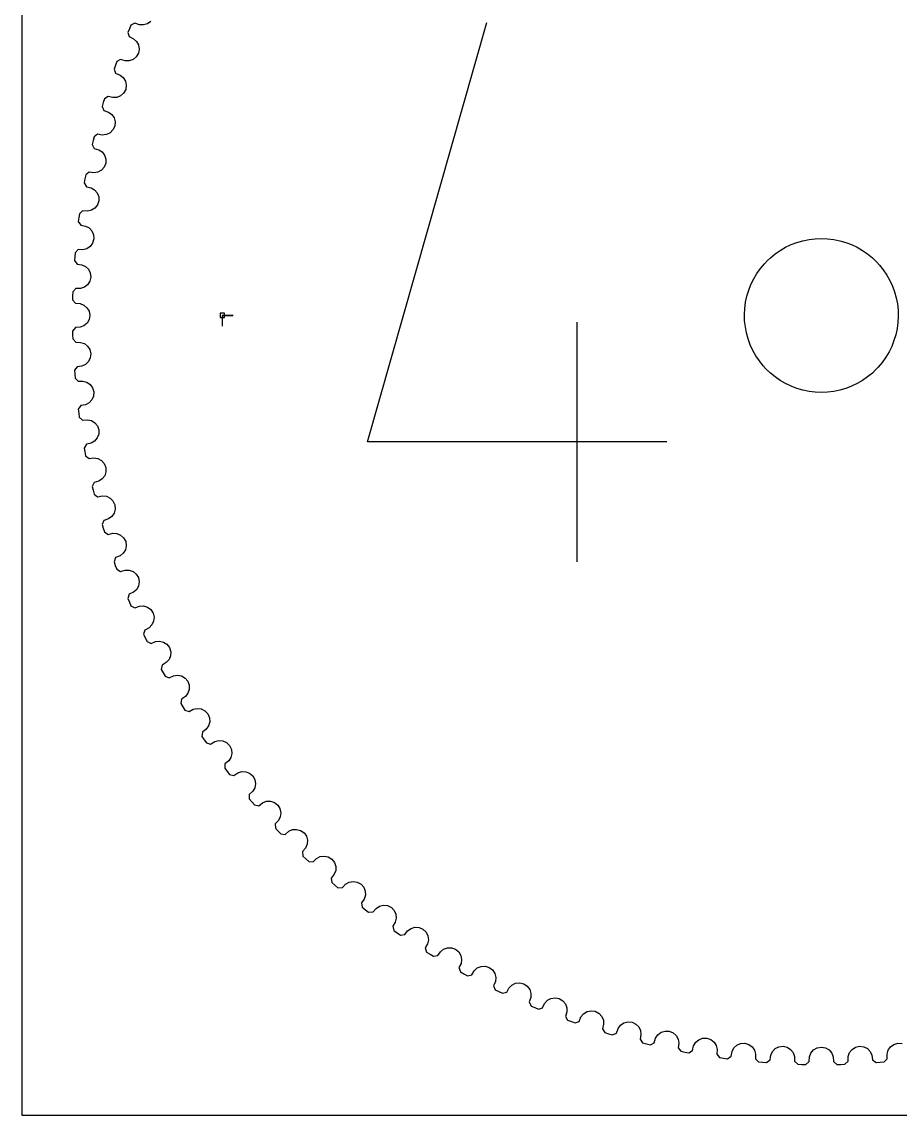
# Model space of a CAD drawing. Extents: x 0 to 216, y 0 to 279.
# Drawn here: x 0 to 115.5, y 0 to 143.7 of the extents above; entities that cross this region are included whole.
import ezdxf

# ---------------------------------------------------------------- set-up
doc = ezdxf.new("R2010")
doc.units = 0

msp = doc.modelspace()

# ---------------------------------------------------------------- linework, layer by layer
at = {"layer": 'annotation', "color": 1}
for p, q in [((45.433611, 88.520259), (61.155793, 143.659055)), ((26.360251, 105.131257), (27.789001, 105.131257)), ((26.360251, 105.131257), (27.789001, 105.131257)), ((27.789001, 105.131257), (26.360251, 105.131257)), ((26.360251, 105.131257), (26.360251, 103.702507)), ((73.000786, 72.75806), (73.000786, 104.246888)), ((84.801315, 88.520259), (45.433611, 88.520259))]:
    msp.add_line(p, q, dxfattribs=at)
at = {"layer": 'boundary', "color": 5}
for p, q in [((16.940489, 143.795964), (16.501033, 143.47637)), ((14.14507, 142.830649), (13.947695, 142.345535)), ((13.947695, 142.345535), (14.124488, 141.782127)), ((14.346213, 143.305948), (14.14507, 142.830649)), ((14.863657, 143.566638), (14.346213, 143.305948)), ((15.455172, 143.35103), (14.863657, 143.566638)), ((15.992319, 143.321671), (15.455172, 143.35103)), ((16.501033, 143.47637), (15.992319, 143.321671)), ((14.124488, 141.782127), (14.695256, 141.516406)), ((14.695256, 141.516406), (15.094287, 141.159505)), ((15.094287, 141.159505), (15.345449, 140.690897)), ((15.336081, 139.603372), (15.037797, 139.127434)), ((15.431105, 140.157108), (15.336081, 139.603372)), ((15.345449, 140.690897), (15.431105, 140.157108)), ((12.296741, 138.017065), (12.124993, 137.522297)), ((12.472749, 138.502313), (12.296741, 138.017065)), ((12.9758, 138.789789), (12.472749, 138.502313)), ((13.577798, 138.60531), (12.9758, 138.789789)), ((14.115774, 138.604172), (13.577798, 138.60531)), ((14.61567, 138.785329), (14.115774, 138.604172)), ((15.037797, 139.127434), (14.61567, 138.785329)), ((12.124993, 137.522297), (12.33106, 136.968964)), ((12.33106, 136.968964), (12.914896, 136.733438)), ((12.914896, 136.733438), (13.33218, 136.397917)), ((13.33218, 136.397917), (13.607503, 135.943148)), ((13.607503, 135.943148), (13.72094, 135.414493)), ((13.72094, 135.414493), (13.654974, 134.856655)), ((11.340495, 133.920598), (10.853272, 133.607159)), ((11.95131, 133.767866), (11.340495, 133.920598)), ((12.488662, 133.794948), (11.95131, 133.767866)), ((12.978397, 134.001943), (12.488662, 133.794948)), ((13.382034, 134.365722), (12.978397, 134.001943)), ((13.654974, 134.856655), (13.382034, 134.365722)), ((10.702816, 133.1135), (10.557212, 132.61032)), ((10.557212, 132.61032), (10.791933, 132.068543)), ((10.853272, 133.607159), (10.702816, 133.1135)), ((10.791933, 132.068543), (11.387391, 131.863934)), ((11.387391, 131.863934), (11.823587, 131.548825)), ((11.823587, 131.548825), (12.120333, 131.110935)), ((12.120333, 131.110935), (12.26135, 130.588965)), ((11.977771, 129.5239), (11.593762, 129.139493)), ((12.224642, 130.028377), (11.977771, 129.5239)), ((12.26135, 130.588965), (12.224642, 130.028377)), ((9.367761, 128.133125), (9.248716, 127.623091)), ((9.492155, 128.633972), (9.367761, 128.133125)), ((9.962399, 128.972548), (9.492155, 128.633972)), ((10.580373, 128.851984), (9.962399, 128.972548)), ((11.115551, 128.907079), (10.580373, 128.851984)), ((11.593762, 129.139493), (11.115551, 128.907079)), ((9.248716, 127.623091), (9.511476, 127.094347)), ((9.511476, 127.094347), (10.116787, 126.921178)), ((10.116787, 126.921178), (10.568855, 126.629311)), ((10.568855, 126.629311), (10.8881, 126.207438)), ((11.04893, 125.13192), (10.828852, 124.615153)), ((10.8881, 126.207438), (11.056282, 125.693602)), ((11.056282, 125.693602), (11.04893, 125.13192)), ((8.845044, 123.95903), (8.393113, 123.596447)), ((9.468516, 123.871046), (8.845044, 123.95903)), ((10.000067, 123.95405), (9.468516, 123.871046)), ((10.465409, 124.211263), (10.000067, 123.95405)), ((10.828852, 124.615153), (10.465409, 124.211263)), ((8.295193, 123.089742), (8.203024, 122.574203)), ((8.203024, 122.574203), (8.493, 122.059871)), ((8.393113, 123.596447), (8.295193, 123.089742)), ((8.493, 122.059871), (9.106619, 121.918555)), ((9.106619, 121.918555), (9.573312, 121.650758)), ((9.573312, 121.650758), (9.914211, 121.246239)), ((9.914211, 121.246239), (10.109047, 120.741992)), ((10.109047, 120.741992), (10.131154, 120.180571)), ((9.938393, 119.653065), (9.596554, 119.230636)), ((10.131154, 120.180571), (9.938393, 119.653065)), ((7.488039, 117.997048), (7.422943, 117.47745)), ((7.559376, 118.508281), (7.488039, 117.997048)), ((7.99165, 118.894048), (7.559376, 118.508281)), ((8.61875, 118.838851), (7.99165, 118.894048)), ((9.145316, 118.949559), (8.61875, 118.838851)), ((9.596554, 119.230636), (9.145316, 118.949559)), ((7.422943, 117.47745), (7.739516, 116.979015)), ((7.739516, 116.979015), (8.359572, 116.87007)), ((8.359572, 116.87007), (8.839751, 116.627072)), ((8.839751, 116.627072), (9.201392, 116.240941)), ((9.201392, 116.240941), (9.422248, 115.747523)), ((9.473699, 115.18805), (9.308763, 114.651171)), ((9.422248, 115.747523), (9.473699, 115.18805)), ((7.404489, 113.79128), (6.992913, 113.383398)), ((8.033665, 113.768941), (7.404489, 113.79128)), ((8.553589, 113.907062), (8.033665, 113.768941)), ((8.991467, 114.213428), (8.553589, 113.907062)), ((9.308763, 114.651171), (8.991467, 114.213428)), ((6.94846, 112.869199), (6.910653, 112.346838)), ((6.910653, 112.346838), (7.252899, 111.865693)), ((6.992913, 113.383398), (6.94846, 112.869199)), ((7.252899, 111.865693), (7.877825, 111.789327)), ((7.877825, 111.789327), (8.370049, 111.571771)), ((8.370049, 111.571771), (8.751386, 111.20511)), ((8.751386, 111.20511), (8.997741, 110.723917)), ((8.997741, 110.723917), (9.078433, 110.167945)), ((8.941847, 109.623163), (8.647926, 109.169418)), ((9.078433, 110.167945), (8.941847, 109.623163)), ((6.695592, 108.235919), (6.678129, 107.720105)), ((7.085122, 108.664781), (6.695592, 108.235919)), ((7.714717, 108.675406), (7.085122, 108.664781)), ((8.226653, 108.840555), (7.714717, 108.675406)), ((8.647926, 109.169418), (8.226653, 108.840555)), ((6.678129, 107.720105), (6.667711, 107.19648)), ((6.667711, 107.19648), (7.034599, 106.733913)), ((7.034599, 106.733913), (7.66274, 106.690345)), ((7.66274, 106.690345), (8.165543, 106.498852)), ((8.165543, 106.498852), (8.565557, 106.15266)), ((8.565557, 106.15266), (8.836885, 105.68501)), ((8.836885, 105.68501), (8.946508, 105.134025)), ((8.946508, 105.134025), (8.838679, 104.582849)), ((7.034598, 103.528602), (6.668031, 103.079944)), ((7.66274, 103.572169), (7.034598, 103.528602)), ((8.165337, 103.76388), (7.66274, 103.572169)), ((8.568851, 104.11434), (8.165337, 103.76388)), ((8.838679, 104.582849), (8.568851, 104.11434)), ((6.668031, 103.079944), (6.677565, 102.563925)), ((6.677565, 102.563925), (6.694545, 102.040459)), ((6.694545, 102.040459), (7.085122, 101.597734)), ((7.085122, 101.597734), (7.714717, 101.587109)), ((7.714717, 101.587109), (8.226864, 101.422188)), ((8.226864, 101.422188), (8.644515, 101.097409)), ((8.644515, 101.097409), (8.93978, 100.644596)), ((8.93978, 100.644596), (9.078237, 100.1001)), ((8.999254, 99.544031), (8.754352, 99.062052)), ((9.078237, 100.1001), (8.999254, 99.544031)), ((7.252899, 98.396822), (6.910247, 97.929584)), ((6.910247, 97.929584), (6.946772, 97.414771)), ((7.877825, 98.473187), (7.252899, 98.396822)), ((8.369837, 98.690951), (7.877825, 98.473187)), ((8.754352, 99.062052), (8.369837, 98.690951)), ((6.946772, 97.414771), (6.991142, 96.892916)), ((6.991142, 96.892916), (7.404489, 96.471235)), ((7.404489, 96.471235), (8.033665, 96.493574)), ((8.033665, 96.493574), (8.553795, 96.355692)), ((8.553795, 96.355692), (8.989888, 96.051364)), ((8.989888, 96.051364), (9.306428, 95.616473)), ((9.306428, 95.616473), (9.473184, 95.07997)), ((9.473184, 95.07997), (9.423469, 94.520566)), ((8.839545, 93.63565), (8.359572, 93.392445)), ((9.204122, 94.026378), (8.839545, 93.63565)), ((9.423469, 94.520566), (9.204122, 94.026378)), ((7.739515, 93.2835), (7.421811, 92.799013)), ((7.421811, 92.799013), (7.485229, 92.286804)), ((7.485229, 92.286804), (7.556886, 91.767903)), ((8.359572, 93.392445), (7.739515, 93.2835)), ((7.556886, 91.767903), (7.99165, 91.368466)), ((7.99165, 91.368466), (8.61875, 91.423664)), ((8.61875, 91.423664), (9.145419, 91.313266)), ((9.145419, 91.313266), (9.596863, 91.032191)), ((9.596863, 91.032191), (9.935795, 90.614469)), ((9.935795, 90.614469), (10.130332, 90.08736)), ((10.109986, 89.526065), (9.916798, 89.021127)), ((10.130332, 90.08736), (10.109986, 89.526065)), ((8.493, 88.202644), (8.201168, 87.702185)), ((8.201168, 87.702185), (8.291273, 87.193933)), ((9.10662, 88.34396), (8.493, 88.202644)), ((9.573106, 88.611861), (9.10662, 88.34396)), ((9.916798, 89.021127), (9.573106, 88.611861)), ((8.291273, 87.193933), (8.389911, 86.679586)), ((8.389911, 86.679586), (8.845044, 86.303485)), ((8.845044, 86.303485), (9.468516, 86.391469)), ((9.468516, 86.391469), (10.000169, 86.308672)), ((10.000169, 86.308672), (10.465621, 86.051563)), ((10.465621, 86.051563), (10.826008, 85.652126)), ((10.826008, 85.652126), (11.047805, 85.136056)), ((11.047805, 85.136056), (11.056828, 84.574509)), ((10.570565, 83.635372), (10.116787, 83.341337)), ((10.890421, 84.060072), (10.570565, 83.635372)), ((11.056828, 84.574509), (10.890421, 84.060072)), ((9.511476, 83.168168), (9.246143, 82.653076)), ((9.246143, 82.653076), (9.362736, 82.150316)), ((9.362736, 82.150316), (9.48825, 81.641875)), ((10.116787, 83.341337), (9.511476, 83.168168)), ((9.48825, 81.641875), (9.9624, 81.289966)), ((9.9624, 81.289966), (10.580373, 81.410531)), ((10.580373, 81.410531), (11.115654, 81.355644)), ((11.115654, 81.355644), (11.593968, 81.123333)), ((11.593968, 81.123333), (11.974686, 80.743316)), ((11.974686, 80.743316), (12.223222, 80.239528)), ((12.122301, 79.156798), (11.825084, 78.715954)), ((12.261705, 79.679183), (12.122301, 79.156798)), ((12.223222, 80.239528), (12.261705, 79.679183)), ((10.791934, 78.193972), (10.553928, 77.665693)), ((10.553928, 77.665693), (10.696702, 77.169652)), ((11.387391, 78.398581), (10.791934, 78.193972)), ((11.825084, 78.715954), (11.387391, 78.398581)), ((10.696702, 77.169652), (10.848676, 76.668465)), ((10.848676, 76.668465), (11.340495, 76.341917)), ((11.340495, 76.341917), (11.95131, 76.494648)), ((11.95131, 76.494648), (12.488765, 76.467879)), ((12.488765, 76.467879), (12.978603, 76.260884)), ((12.978603, 76.260884), (13.378703, 75.901315)), ((13.378703, 75.901315), (13.653253, 75.411162)), ((13.720999, 74.853676), (13.609211, 74.324698)), ((13.653253, 75.411162), (13.720999, 74.853676)), ((12.914896, 73.529077), (12.331059, 73.293551)), ((13.335461, 73.868848), (12.914896, 73.529077)), ((13.609211, 74.324698), (13.335461, 73.868848)), ((12.331059, 73.293551), (12.121007, 72.753525)), ((12.121007, 72.753525), (12.289557, 72.265736)), ((12.289557, 72.265736), (12.467473, 71.773156)), ((12.467473, 71.773156), (12.9758, 71.472726)), ((12.9758, 71.472726), (13.577798, 71.657205)), ((13.577798, 71.657205), (14.115876, 71.658658)), ((14.115876, 71.658658), (14.615882, 71.477501)), ((14.615882, 71.477501), (15.03424, 71.139411)), ((15.03424, 71.139411), (15.334072, 70.66434)), ((15.334072, 70.66434), (15.430867, 70.111064)), ((15.097447, 69.107444), (14.695256, 68.746109)), ((15.346886, 69.577047), (15.097447, 69.107444)), ((15.430867, 70.111064), (15.346886, 69.577047)), ((14.124488, 68.480388), (13.943018, 67.930061)), ((13.943018, 67.930061), (14.136834, 67.451748)), ((14.695256, 68.746109), (14.124488, 68.480388)), ((14.136834, 67.451748), (14.340271, 66.969224)), ((14.340271, 66.969224), (14.863657, 66.695876)), ((14.863657, 66.695876), (15.455172, 66.911485)), ((15.455172, 66.911485), (15.992422, 66.941156)), ((15.992422, 66.941156), (16.501244, 66.786454)), ((16.501244, 66.786454), (16.938784, 66.468752)), ((16.938784, 66.468752), (17.261008, 66.011927)), ((17.330678, 64.926818), (17.106159, 64.444807)), ((17.261008, 66.011927), (17.386631, 65.464523)), ((17.386631, 65.464523), (17.330678, 64.926818)), ((16.167356, 63.767658), (16.014978, 63.208684)), ((16.723488, 64.062946), (16.167356, 63.767658)), ((17.106159, 64.444807), (16.723488, 64.062946)), ((16.014978, 63.208684), (16.23355, 62.741184)), ((16.23355, 62.741184), (16.461994, 62.269859)), ((16.461994, 62.269859), (16.998858, 62.024238)), ((16.998858, 62.024238), (17.578335, 62.270659)), ((17.578335, 62.270659), (18.113307, 62.328347)), ((18.113307, 62.328347), (18.629494, 62.200414)), ((18.629494, 62.200414), (19.083015, 61.906058)), ((19.083015, 61.906058), (19.428765, 61.466797)), ((19.555176, 60.386776), (19.356104, 59.893698)), ((19.428765, 61.466797), (19.582901, 60.926708)), ((19.582901, 60.926708), (19.555176, 60.386776)), ((18.454045, 59.168335), (18.331079, 58.602156)), ((18.993994, 59.492265), (18.454045, 59.168335)), ((19.356104, 59.893698), (18.993994, 59.492265)), ((18.331079, 58.602156), (18.57389, 58.146696)), ((18.57389, 58.146696), (18.82663, 57.688023)), ((18.82663, 57.688023), (19.375712, 57.470879)), ((19.375712, 57.470879), (19.941502, 57.747183)), ((19.941502, 57.747183), (20.472732, 57.832782)), ((20.472732, 57.832782), (20.994835, 57.73214)), ((20.994835, 57.73214), (21.463193, 57.461953)), ((21.463193, 57.461953), (21.831423, 57.041285)), ((21.831423, 57.041285), (22.013561, 56.509971)), ((22.013561, 56.509971), (22.014169, 55.969355)), ((20.978339, 54.694977), (20.885198, 54.123139)), ((21.500546, 55.046814), (20.978339, 54.694977)), ((21.841259, 55.466578), (21.500546, 55.046814)), ((22.014169, 55.969355), (21.841259, 55.466578)), ((20.885198, 54.123139), (21.151448, 53.681044)), ((21.151448, 53.681044), (21.427939, 53.236164)), ((21.427939, 53.236164), (21.98758, 53.048051)), ((21.98758, 53.048051), (22.538115, 53.35361)), ((22.538115, 53.35361), (23.064156, 53.466909)), ((23.064156, 53.466909), (23.590825, 53.393766)), ((23.590825, 53.393766), (24.07267, 53.148378)), ((24.07267, 53.148378), (24.462465, 52.747641)), ((24.462465, 52.747641), (24.672179, 52.226556)), ((24.672179, 52.226556), (24.701009, 51.686713)), ((23.733391, 50.359922), (23.670188, 49.783977)), ((24.238346, 50.740558), (23.733391, 50.359922)), ((24.554669, 51.175578), (24.238346, 50.740558)), ((24.701009, 51.686713), (24.554669, 51.175578)), ((23.670188, 49.783977), (23.959246, 49.356374)), ((23.959246, 49.356374), (24.258678, 48.926638)), ((24.258678, 48.926638), (24.827396, 48.768092)), ((24.827396, 48.768092), (25.361114, 49.10198)), ((25.361114, 49.10198), (25.880523, 49.242669)), ((25.880523, 49.242669), (26.410312, 49.197123)), ((26.410312, 49.197123), (26.904395, 48.977363)), ((26.904395, 48.977363), (27.31451, 48.59749)), ((27.31451, 48.59749), (27.55118, 48.088184)), ((27.608329, 47.550568), (27.488877, 47.032528)), ((27.55118, 48.088184), (27.608329, 47.550568)), ((26.711414, 46.1749), (26.678562, 45.596499)), ((27.195818, 46.581476), (26.711414, 46.1749)), ((27.488877, 47.032528), (27.195818, 46.581476)), ((26.678562, 45.596499), (26.98952, 45.184611)), ((26.98952, 45.184611), (27.310947, 44.77106)), ((27.310947, 44.77106), (27.88728, 44.64252)), ((27.88728, 44.64252), (28.402747, 45.003902)), ((28.402747, 45.003902), (28.914156, 45.171576)), ((28.914156, 45.171576), (29.445603, 45.153832)), ((29.445603, 45.153832), (29.950478, 44.960221)), ((29.950478, 44.960221), (30.379981, 44.602343)), ((30.379981, 44.602343), (30.642988, 44.106163)), ((30.728149, 43.57223), (30.635993, 43.048631)), ((30.642988, 44.106163), (30.728149, 43.57223)), ((29.904417, 42.151526), (29.901826, 41.572116)), ((30.366825, 42.582892), (29.904417, 42.151526)), ((30.635993, 43.048631), (30.366825, 42.582892)), ((29.901826, 41.572116), (30.234064, 41.177081)), ((30.234064, 41.177081), (30.576665, 40.781051)), ((30.576665, 40.781051), (31.158835, 40.682751)), ((31.158835, 40.682751), (31.654789, 41.070699)), ((31.654789, 41.070699), (32.15666, 41.264825)), ((32.15666, 41.264825), (32.688307, 41.274993)), ((32.688307, 41.274993), (33.202629, 41.108052)), ((33.202629, 41.108052), (33.652311, 40.771154)), ((33.652311, 40.771154), (33.938881, 40.291394)), ((33.938881, 40.291394), (34.05185, 39.762691)), ((33.98719, 39.23489), (33.742839, 38.755712)), ((34.05185, 39.762691), (33.98719, 39.23489)), ((33.742839, 38.755712), (33.312578, 38.310115)), ((33.312578, 38.310115), (33.331349, 37.722041)), ((33.331349, 37.722041), (33.333048, 37.71936)), ((33.333048, 37.71936), (33.68376, 37.344975)), ((35.108121, 37.31305), (35.599091, 37.533221)), ((35.599091, 37.533221), (36.129498, 37.571095)), ((36.129498, 37.571095), (36.65191, 37.431332)), ((36.65191, 37.431332), (37.118609, 37.118403)), ((33.68376, 37.344975), (34.046699, 36.96731)), ((34.046699, 36.96731), (34.633223, 36.899685)), ((34.633223, 36.899685), (35.108121, 37.31305)), ((37.118609, 37.118403), (37.429851, 36.654349)), ((37.429851, 36.654349), (37.5704, 36.132235)), ((37.5704, 36.132235), (37.533448, 35.601881)), ((37.314533, 35.110515), (36.908178, 34.64298)), ((36.908178, 34.64298), (36.957715, 34.056746)), ((37.533448, 35.601881), (37.314533, 35.110515)), ((36.957715, 34.056746), (37.337121, 33.691117)), ((37.337121, 33.691117), (37.719359, 33.333048)), ((37.719359, 33.333048), (38.300816, 33.303586)), ((38.300816, 33.303586), (38.753399, 33.741229)), ((38.753399, 33.741229), (39.232234, 33.986818)), ((39.232234, 33.986818), (39.759939, 34.052396)), ((39.759939, 34.052396), (40.288892, 33.940127)), ((40.288892, 33.940127), (40.771359, 33.652105)), ((40.771359, 33.652105), (41.106439, 33.204896)), ((41.106439, 33.204896), (41.274061, 32.690918)), ((41.072057, 31.657256), (40.690722, 31.169025)), ((41.265018, 32.15937), (41.072057, 31.657256)), ((41.274061, 32.690918), (41.265018, 32.15937)), ((40.690722, 31.169025), (40.770944, 30.586197)), ((40.770944, 30.586197), (41.168852, 30.241001)), ((41.168852, 30.241001), (41.569349, 29.903382)), ((42.151526, 29.904418), (42.571849, 30.355631)), ((42.571849, 30.355631), (43.045912, 30.635381)), ((43.045912, 30.635381), (43.569469, 30.72855)), ((43.569469, 30.72855), (44.103605, 30.644095)), ((44.103605, 30.644095), (44.600499, 30.381696)), ((44.600499, 30.381696), (44.958583, 29.952668)), ((41.569349, 29.903382), (42.151526, 29.904418)), ((44.958583, 29.952668), (45.15286, 29.448176)), ((45.171519, 28.916782), (45.00513, 28.405284)), ((45.15286, 29.448176), (45.171519, 28.916782)), ((45.00513, 28.405284), (44.649945, 27.897871)), ((44.649945, 27.897871), (44.760467, 27.319937)), ((44.760467, 27.319937), (45.176032, 26.996013)), ((46.571035, 27.184063), (47.029856, 27.488232)), ((47.029856, 27.488232), (47.547805, 27.608597)), ((47.547805, 27.608597), (48.085575, 27.552248)), ((48.085575, 27.552248), (48.595543, 27.316203)), ((48.595543, 27.316203), (48.975501, 26.906502)), ((45.176032, 26.996013), (45.593655, 26.679972)), ((45.593655, 26.679972), (46.1749, 26.711413)), ((46.1749, 26.711413), (46.571035, 27.184063)), ((48.975501, 26.906502), (49.196004, 26.412846)), ((49.242475, 25.883261), (49.103074, 25.363711)), ((49.196004, 26.412846), (49.242475, 25.883261)), ((49.103074, 25.363711), (48.774952, 24.838362)), ((48.774952, 24.838362), (48.915591, 24.267101)), ((50.730747, 24.22606), (51.172959, 24.55389)), ((51.172959, 24.55389), (51.683956, 24.701228)), ((51.683956, 24.701228), (52.223906, 24.673111)), ((52.223906, 24.673111), (52.745598, 24.464046)), ((52.745598, 24.464046), (53.146497, 24.074788)), ((48.915591, 24.267101), (49.347465, 23.965281)), ((49.347465, 23.965281), (49.781063, 23.671446)), ((49.781063, 23.671446), (50.359922, 23.733391)), ((50.359922, 23.733391), (50.730747, 24.22606)), ((53.146497, 24.074788), (53.39241, 23.593321)), ((53.466572, 23.066794), (53.354565, 22.540765)), ((53.39241, 23.593321), (53.466572, 23.066794)), ((53.354565, 22.540765), (53.054329, 21.998892)), ((53.054329, 21.998892), (53.227025, 21.433623)), ((55.039585, 21.489816), (55.464019, 21.840351)), ((55.464019, 21.840351), (55.966511, 22.01425)), ((55.966511, 22.01425), (56.507293, 22.014353)), ((56.507293, 22.014353), (57.03915, 21.832878)), ((57.03915, 21.832878), (57.459858, 21.465216)), ((53.227025, 21.433623), (53.671832, 21.157011)), ((53.671832, 21.157011), (54.120163, 20.886303)), ((54.120163, 20.886303), (54.694976, 20.978339)), ((54.694976, 20.978339), (55.039585, 21.489816)), ((57.459858, 21.465216), (57.730751, 20.997278)), ((57.730751, 20.997278), (57.832297, 20.475364)), ((57.832297, 20.475364), (57.747999, 19.944197)), ((57.747999, 19.944197), (57.476556, 19.387337)), ((57.476556, 19.387337), (57.6786, 18.831825)), ((57.6786, 18.831825), (58.137205, 18.578964)), ((59.168335, 18.454045), (59.485609, 18.982901)), ((59.485609, 18.982901), (59.891207, 19.355067)), ((59.891207, 19.355067), (60.383946, 19.555007)), ((60.383946, 19.555007), (60.923896, 19.583536)), ((60.923896, 19.583536), (61.464573, 19.430087)), ((61.464573, 19.430087), (61.903953, 19.084936)), ((61.903953, 19.084936), (62.198896, 18.63188)), ((58.137205, 18.578964), (58.599126, 18.332026)), ((58.599126, 18.332026), (59.168335, 18.454045)), ((62.27133, 17.58107), (62.029301, 17.010764)), ((62.198896, 18.63188), (62.327716, 18.115926)), ((62.327716, 18.115926), (62.27133, 17.58107)), ((64.442389, 17.104999), (64.924024, 17.330464)), ((64.924024, 17.330464), (65.461692, 17.387116)), ((65.461692, 17.387116), (66.009629, 17.262299)), ((66.009629, 17.262299), (66.468652, 16.938573)), ((62.029301, 17.010764), (62.260176, 16.46669)), ((62.260176, 16.46669), (62.731441, 16.238119)), ((62.731441, 16.238119), (63.20561, 16.015767)), ((63.20561, 16.015767), (63.767658, 16.167356)), ((63.767658, 16.167356), (64.056879, 16.712061)), ((64.056879, 16.712061), (64.442389, 17.104999)), ((66.468652, 16.938573), (66.78481, 16.503452)), ((66.78481, 16.503452), (66.940386, 15.995022)), ((66.940386, 15.995022), (66.912016, 15.457939)), ((66.912016, 15.457939), (66.700306, 14.875811)), ((66.700306, 14.875811), (66.959311, 14.344454)), ((68.478211, 14.122075), (68.740649, 14.683529)), ((68.740649, 14.683529), (69.105101, 15.096067)), ((69.105101, 15.096067), (69.574189, 15.346428)), ((69.574189, 15.346428), (70.108222, 15.431203)), ((70.108222, 15.431203), (70.661974, 15.335225)), ((70.661974, 15.335225), (71.137281, 15.035994)), ((71.137281, 15.035994), (71.475728, 14.618016)), ((71.475728, 14.618016), (71.657744, 14.118449)), ((66.959311, 14.344454), (67.441779, 14.140887)), ((67.441779, 14.140887), (67.926948, 13.943643)), ((67.926948, 13.943643), (68.478211, 14.122075)), ((71.657588, 13.580588), (71.476516, 12.988169)), ((71.476516, 12.988169), (71.763036, 12.471131)), ((71.657744, 14.118449), (71.657588, 13.580588)), ((73.524238, 12.9029), (73.866596, 13.334069)), ((73.866596, 13.334069), (74.321882, 13.608616)), ((74.321882, 13.608616), (74.850832, 13.721188)), ((74.850832, 13.721188), (75.408732, 13.654265)), ((75.408732, 13.654265), (75.899085, 13.380347)), ((75.899085, 13.380347), (76.258993, 12.980664)), ((76.258993, 12.980664), (76.466831, 12.491302)), ((71.763036, 12.471131), (72.255569, 12.293083)), ((72.255569, 12.293083), (72.750385, 12.121467)), ((72.750385, 12.121467), (73.291504, 12.328538)), ((73.291504, 12.328538), (73.524238, 12.9029)), ((76.494885, 11.954118), (76.345055, 11.353045)), ((76.466831, 12.491302), (76.494885, 11.954118)), ((78.394377, 11.375157), (78.711795, 11.821596)), ((78.711795, 11.821596), (79.154034, 12.121576)), ((79.154034, 12.121576), (79.676343, 12.261744)), ((79.676343, 12.261744), (80.237043, 12.224083)), ((80.237043, 12.224083), (80.74099, 11.976206)), ((80.74099, 11.976206), (81.121325, 11.595941)), ((81.121325, 11.595941), (81.354562, 11.118148)), ((76.345055, 11.353045), (76.658168, 10.851801)), ((76.658168, 10.851801), (77.159312, 10.699691)), ((77.159312, 10.699691), (77.662534, 10.554224)), ((77.662534, 10.554224), (78.19206, 10.789307)), ((78.19206, 10.789307), (78.394377, 11.375157)), ((81.41062, 10.583187), (81.292444, 9.975097)), ((81.354562, 11.118148), (81.41062, 10.583187)), ((83.166396, 9.508754), (83.337779, 10.10435)), ((83.337779, 10.10435), (83.631417, 10.566768)), ((83.631417, 10.566768), (84.057465, 10.889469)), ((84.057465, 10.889469), (84.571682, 11.056822)), ((84.571682, 11.056822), (85.133524, 11.048525)), ((85.133524, 11.048525), (85.649817, 10.827415)), ((85.649817, 10.827415), (86.049444, 10.467498)), ((86.049444, 10.467498), (86.307454, 10.002614)), ((89.018587, 9.915703), (89.523258, 10.109732)), ((89.523258, 10.109732), (90.084892, 10.130903)), ((90.084892, 10.130903), (90.611977, 9.937086)), ((81.292444, 9.975097), (81.631429, 9.490832)), ((81.631429, 9.490832), (82.139836, 9.365179)), ((82.139836, 9.365179), (82.649904, 9.246273)), ((82.649904, 9.246273), (83.166396, 9.508754)), ((86.391411, 9.47133), (86.305293, 8.857854)), ((86.305293, 8.857854), (86.669018, 8.391941)), ((86.307454, 10.002614), (86.391411, 9.47133)), ((88.201018, 8.490191), (88.341056, 9.094012)), ((88.341056, 9.094012), (88.610079, 9.571135)), ((88.610079, 9.571135), (89.018587, 9.915703)), ((90.611977, 9.937086), (91.029964, 9.598546)), ((91.029964, 9.598546), (91.311815, 9.147808)), ((91.311815, 9.147808), (91.423459, 8.621559)), ((93.390207, 8.346832), (93.633885, 8.837489)), ((93.633885, 8.837489), (94.023803, 9.203004)), ((94.023803, 9.203004), (94.517686, 9.423073)), ((94.517686, 9.423073), (95.077421, 9.473603)), ((95.077421, 9.473603), (95.613935, 9.307588)), ((95.613935, 9.307588), (96.051104, 8.989579)), ((96.051104, 8.989579), (96.354183, 8.556019)), ((98.689305, 8.367708), (99.059547, 8.753111)), ((99.059547, 8.753111), (99.541247, 8.998705)), ((99.541247, 8.998705), (100.097528, 9.07849)), ((100.097528, 9.07849), (100.642001, 8.940811)), ((100.642001, 8.940811), (101.095209, 8.646146)), ((101.095209, 8.646146), (101.420564, 8.229013)), ((104.111904, 8.56739), (104.580099, 8.837989)), ((104.580099, 8.837989), (105.131441, 8.946721)), ((105.131441, 8.946721), (105.682366, 8.837783)), ((105.682366, 8.837783), (106.150377, 8.567184)), ((108.83914, 8.224388), (109.167056, 8.646455)), ((109.167056, 8.646455), (109.620452, 8.941017)), ((109.620452, 8.941017), (110.16535, 9.078605)), ((110.16535, 9.078605), (110.721226, 8.998499)), ((110.721226, 8.998499), (111.20275, 8.752802)), ((111.20275, 8.752802), (111.569929, 8.372037)), ((113.905768, 8.551258), (114.209306, 8.987847)), ((114.209306, 8.987847), (114.648506, 9.307794)), ((114.648506, 9.307794), (115.185457, 9.473706)), ((115.185457, 9.473706), (115.744726, 9.422861)), ((86.669018, 8.391941), (87.18334, 8.293164)), ((87.18334, 8.293164), (87.699011, 8.201133)), ((87.699011, 8.201133), (88.201018, 8.490191)), ((91.423459, 8.621559), (91.369601, 8.004535)), ((91.369601, 8.004535), (91.757242, 7.558361)), ((91.757242, 7.558361), (92.276128, 7.486564)), ((92.276128, 7.486564), (92.795845, 7.421609)), ((92.795845, 7.421609), (93.282022, 7.736623)), ((93.282022, 7.736623), (93.390207, 8.346832)), ((96.354183, 8.556019), (96.493222, 8.036461)), ((96.493222, 8.036461), (96.471693, 7.417416)), ((96.471693, 7.417416), (96.882194, 6.992056)), ((97.926431, 6.909879), (98.395498, 7.249934)), ((98.395498, 7.249934), (98.471618, 7.864985)), ((98.471618, 7.864985), (98.689305, 8.367708)), ((101.420564, 8.229013), (101.586612, 7.717489)), ((101.586612, 7.717489), (101.597515, 7.098059)), ((103.527436, 7.031567), (103.571274, 7.649834)), ((103.571274, 7.649834), (103.762348, 8.163132)), ((103.762348, 8.163132), (104.111904, 8.56739)), ((106.150377, 8.567184), (106.497117, 8.167621)), ((106.497117, 8.167621), (106.689703, 7.665482)), ((106.689703, 7.665482), (106.733018, 7.047505)), ((108.663775, 7.082036), (108.675187, 7.701781)), ((108.675187, 7.701781), (108.83914, 8.224388)), ((111.569929, 8.372037), (111.788543, 7.88053)), ((111.788543, 7.88053), (111.864124, 7.265739)), ((111.864124, 7.265739), (112.336105, 6.909879)), ((113.380341, 6.992056), (113.790437, 7.401351)), ((113.7694, 8.020738), (113.905768, 8.551258)), ((113.790437, 7.401351), (113.7694, 8.020738)), ((96.882194, 6.992056), (97.404038, 6.947546)), ((97.404038, 6.947546), (97.926431, 6.909879)), ((101.597515, 7.098059), (102.029704, 6.694897)), ((102.029704, 6.694897), (102.553165, 6.677777)), ((102.553165, 6.677777), (103.076815, 6.6675)), ((103.076815, 6.6675), (103.527436, 7.031567)), ((106.733018, 7.047505), (107.185721, 6.6675)), ((107.185721, 6.6675), (107.709349, 6.677777)), ((107.709349, 6.677777), (108.232822, 6.694897)), ((108.232822, 6.694897), (108.663775, 7.082036)), ((112.336105, 6.909879), (112.858477, 6.947546)), ((112.858477, 6.947546), (113.380341, 6.992056))]:
    msp.add_line(p, q, dxfattribs=at)
at = {"layer": 'frame', "color": 5}
for p, q in [((0, 279.4), (0, 0)), ((0, 0), (215.9, 0))]:
    msp.add_line(p, q, dxfattribs=at)
at = {"layer": 'hole', "color": 5}
for p, q in [((102.710274, 114.953561), (103.508494, 115.116521)), ((103.508494, 115.116521), (104.317236, 115.214716)), ((104.317236, 115.214716), (105.131257, 115.247525)), ((105.131257, 115.247525), (105.945279, 115.214717)), ((105.945279, 115.214717), (106.754021, 115.116521)), ((106.754021, 115.116521), (107.552241, 114.953561)), ((99.053985, 113.218637), (99.72446, 113.681422)), ((99.72446, 113.681422), (100.429994, 114.088771)), ((100.429994, 114.088771), (101.166023, 114.438015)), ((101.166023, 114.438015), (101.927762, 114.726905)), ((101.927762, 114.726905), (102.710274, 114.953561)), ((107.552241, 114.953561), (108.334752, 114.726905)), ((108.334752, 114.726905), (109.096491, 114.438015)), ((109.096491, 114.438015), (109.83252, 114.088771)), ((109.83252, 114.088771), (110.538054, 113.681422)), ((110.538054, 113.681422), (111.208529, 113.218637)), ((97.641684, 111.920398), (98.046046, 112.341385)), ((98.046046, 112.341385), (98.422928, 112.703392)), ((98.422928, 112.703392), (99.053985, 113.218637)), ((111.208529, 113.218637), (111.839587, 112.703392)), ((111.839587, 112.703392), (112.42713, 112.139039)), ((112.42713, 112.139039), (112.773669, 111.747882)), ((96.649616, 110.631071), (97.119669, 111.295724)), ((97.119669, 111.295724), (97.641684, 111.920398)), ((112.773669, 111.747882), (113.281303, 111.111468)), ((113.281303, 111.111468), (113.736084, 110.436272)), ((95.877219, 109.199298), (96.234566, 109.930748)), ((96.234566, 109.930748), (96.649616, 110.631071)), ((113.736084, 110.436272), (114.135056, 109.726667)), ((114.135056, 109.726667), (114.475638, 108.987263)), ((95.344495, 107.662166), (95.579884, 108.441468)), ((95.579884, 108.441468), (95.877219, 109.199298)), ((114.475638, 108.987263), (114.755616, 108.222849)), ((114.755616, 108.222849), (114.973177, 107.438384)), ((95.065247, 106.059483), (95.172577, 106.866451)), ((95.172577, 106.866451), (95.344495, 107.662166)), ((114.973177, 107.438384), (115.126909, 106.638955)), ((115.126909, 106.638955), (115.215813, 105.829751)), ((26.646001, 105.417007), (26.074501, 105.417007)), ((26.074501, 105.417007), (26.074501, 104.845507)), ((26.646001, 104.845507), (26.646001, 105.417007)), ((95.023197, 105.246497), (95.065247, 106.059483)), ((95.046701, 104.432764), (95.023197, 105.246497)), ((115.239317, 105.016018), (115.197268, 104.203032)), ((115.215813, 105.829751), (115.239317, 105.016018)), ((26.074501, 104.845507), (26.646001, 104.845507)), ((95.135606, 103.62356), (95.046701, 104.432764)), ((95.289338, 102.824131), (95.135606, 103.62356)), ((115.197268, 104.203032), (115.089938, 103.396064)), ((95.506899, 102.039666), (95.289338, 102.824131)), ((114.918019, 102.600349), (114.682631, 101.821047)), ((115.089938, 103.396064), (114.918019, 102.600349)), ((95.786877, 101.275252), (95.506899, 102.039666)), ((96.127458, 100.535848), (95.786877, 101.275252)), ((114.385296, 101.063217), (114.027949, 100.331768)), ((114.682631, 101.821047), (114.385296, 101.063217)), ((96.52643, 99.826244), (96.127458, 100.535848)), ((96.981212, 99.151047), (96.52643, 99.826244)), ((113.612899, 99.631444), (113.142845, 98.966792)), ((114.027949, 100.331768), (113.612899, 99.631444)), ((97.488846, 98.514633), (96.981212, 99.151047)), ((97.835385, 98.123476), (97.488846, 98.514633)), ((98.422928, 97.559123), (97.835385, 98.123476)), ((112.216469, 97.92113), (111.839587, 97.559123)), ((112.620831, 98.342117), (112.216469, 97.92113)), ((113.142845, 98.966792), (112.620831, 98.342117)), ((99.053985, 97.043878), (98.422928, 97.559123)), ((99.724461, 96.581093), (99.053985, 97.043878)), ((100.429994, 96.173744), (99.724461, 96.581093)), ((110.538054, 96.581093), (109.83252, 96.173744)), ((111.20853, 97.043878), (110.538054, 96.581093)), ((111.839587, 97.559123), (111.20853, 97.043878)), ((101.166023, 95.8245), (100.429994, 96.173744)), ((101.927762, 95.53561), (101.166023, 95.8245)), ((102.710274, 95.308954), (101.927762, 95.53561)), ((103.508494, 95.145994), (102.710274, 95.308954)), ((104.317236, 95.047798), (103.508494, 95.145994)), ((105.131257, 95.01499), (104.317236, 95.047798)), ((105.945279, 95.047799), (105.131257, 95.01499)), ((106.754021, 95.145994), (105.945279, 95.047799)), ((107.552241, 95.308954), (106.754021, 95.145994)), ((108.334752, 95.53561), (107.552241, 95.308954)), ((109.096492, 95.8245), (108.334752, 95.53561)), ((109.83252, 96.173744), (109.096492, 95.8245))]:
    msp.add_line(p, q, dxfattribs=at)

doc.saveas('drawing.dxf')
